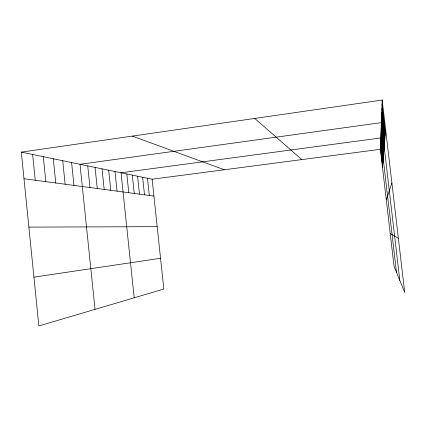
<?xml version="1.0" encoding="UTF-8"?>
<svg xmlns="http://www.w3.org/2000/svg" width="426" height="426" viewBox="0 0 426 426"><rect width="100%" height="100%" fill="white"/><g stroke="black" fill="none" stroke-linecap="round" stroke-linejoin="round"><path stroke-width="0.64" d="M382.186 100.041L404.7 292.412L394.034 266.25L380.386 149.302L382.186 100.041L21.3 152.13L38.867 325.959L163.834 289.041L152.119 179.218L21.3 152.13M382.479 167.237L385.631 129.467M386.281 199.821L391.893 182.983M33.936 277.166L160.549 258.278M152.119 179.218L380.386 149.302M28.877 227.117L157.178 226.669M23.989 178.739L153.919 196.066M132.337 136.107L224.262 169.761M390.205 233.48L398.379 238.384M254.753 118.433L301.8 159.601M382.026 104.466L385.349 132.864M381.877 108.593L385.083 136.027M381.733 112.443L384.838 138.982M381.6 116.053L384.603 141.751M381.478 119.44L384.39 144.345M399.801 280.399L381.361 122.624L80.008 164.287L95.03 309.367M381.254 125.537L383.996 149.02M381.153 128.29L383.821 151.134M381.057 130.894L383.656 153.131M380.966 133.365L383.496 155.027M380.881 135.713L383.347 156.821M396.484 272.267L380.801 137.939L121.037 172.78L134.201 297.795M380.722 140.063L383.07 160.16M380.647 142.082L382.942 161.71M380.578 144.015L382.814 163.185M380.509 145.857L382.697 164.596M380.445 147.614L382.585 165.948M147.476 178.254L149.302 195.454M142.63 177.253L144.494 194.81M137.582 176.21L139.483 194.144M132.305 175.118L134.249 193.447M126.799 173.973L128.774 192.717M114.999 171.534L117.065 191.152M108.678 170.224L110.781 190.315M102.038 168.85L104.189 189.437M95.067 167.407L97.266 188.516M87.729 165.884L89.982 187.541M71.605 162.546L73.964 185.406M62.713 160.708L65.13 184.229M53.287 158.754L55.769 182.978M43.282 156.683L45.832 181.652M32.642 154.478L35.257 180.241"/></g></svg>
